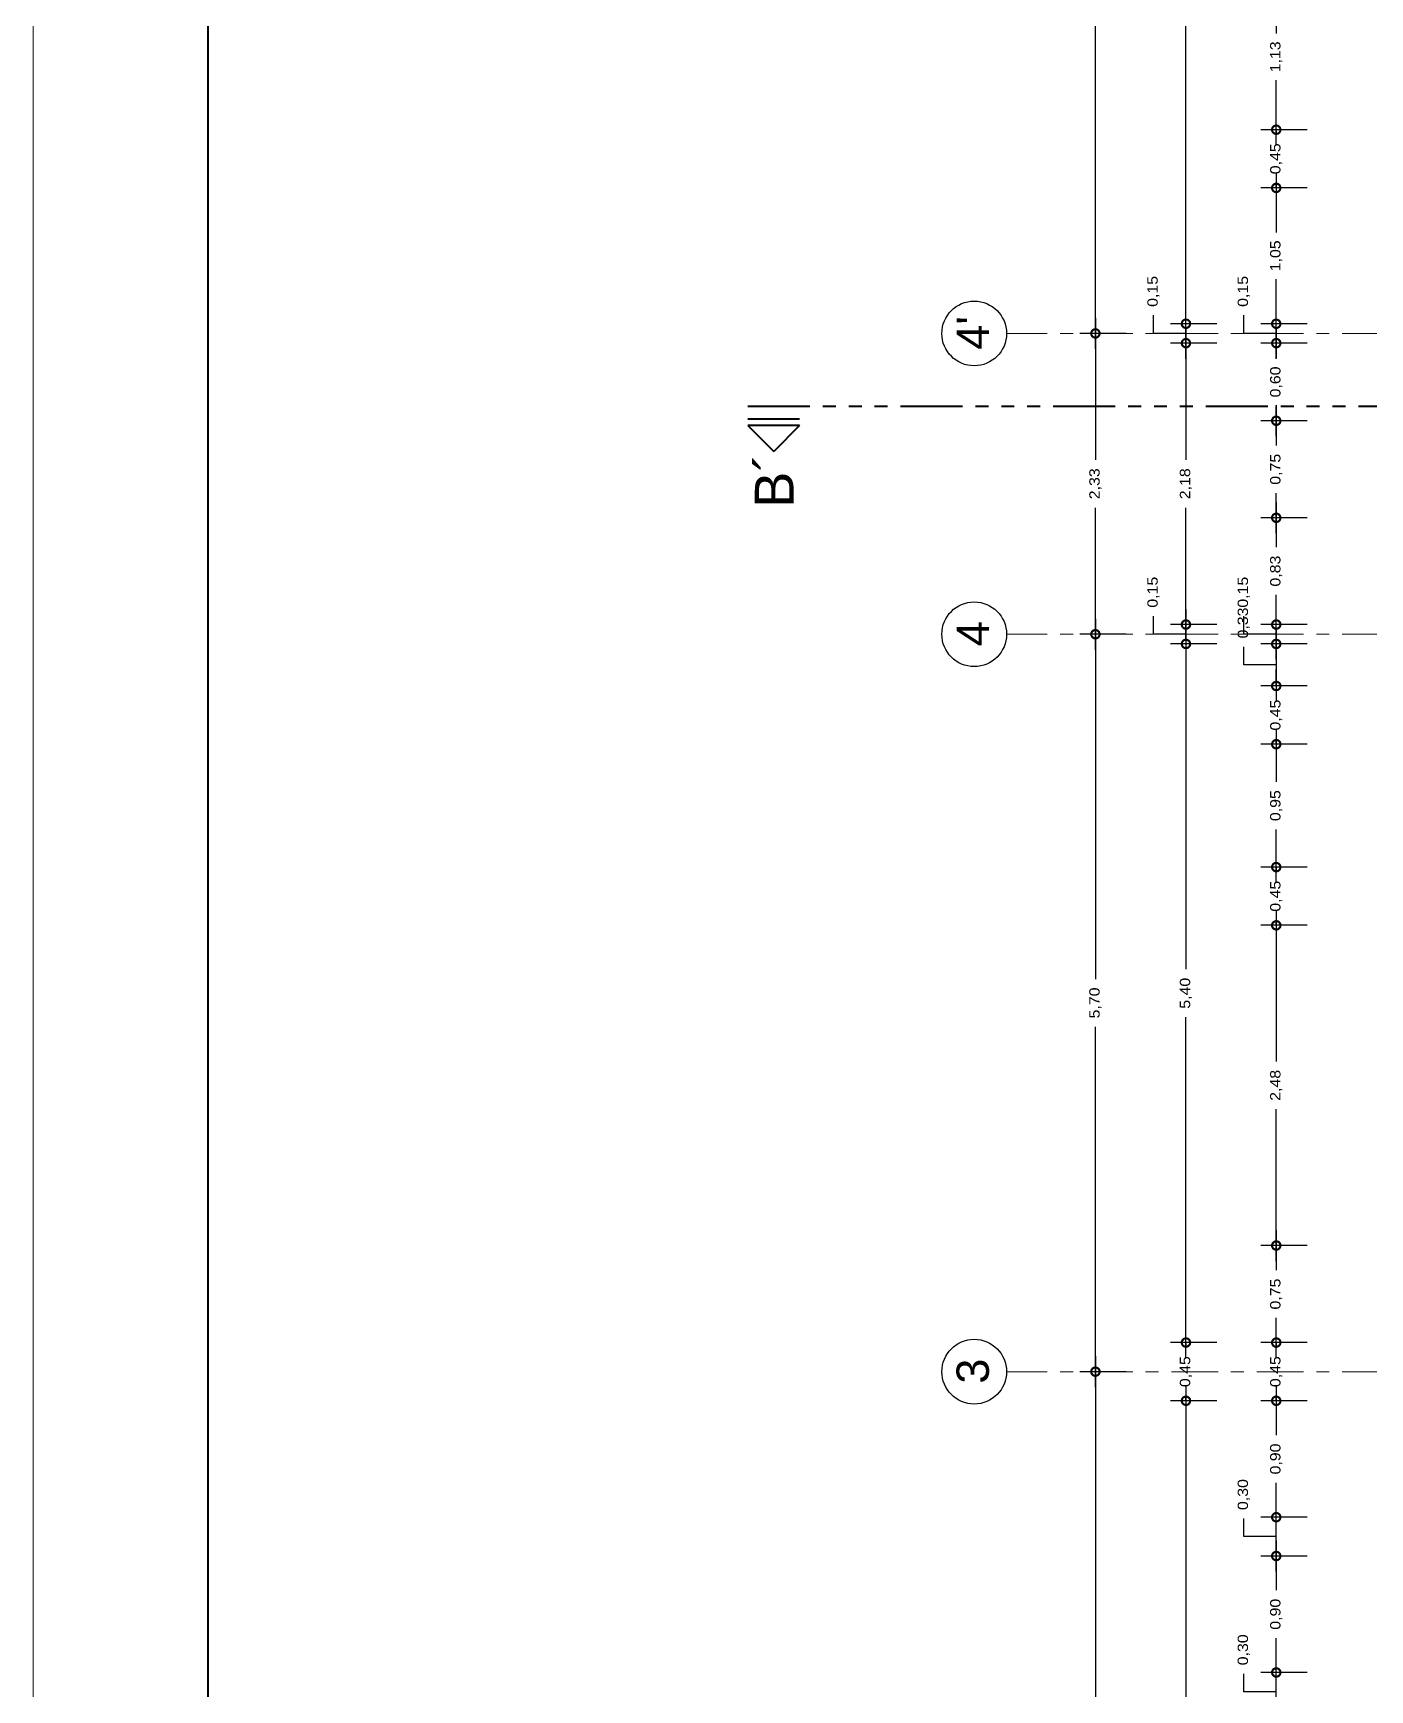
# Model space of a CAD drawing. Header units: millimetres. Extents: x -1459 to -1413, y -119 to 301.
# Drawn here: x -1459.03 to -1448.69, y -24.98 to -12.18 of the extents above; entities that cross this region are included whole.
import ezdxf

# ---------------------------------------------------------------- set-up
doc = ezdxf.new("R2010")
doc.units = ezdxf.units.MM
doc.linetypes.add('ACAD_ISO06W100', pattern=[36, 24, -3, 0, -3, 0, -3, 0, -3])
doc.linetypes.add('ACAD_ISO10W100', pattern=[18, 12, -3, 0, -3])
doc.layers.get('0').update_dxf_attribs({"lineweight": 0})
doc.layers.get('Defpoints').update_dxf_attribs({"lineweight": 5})
for name, color, linetype, lineweight in [('CORTE PLUMA 5', 5, 'Continuous', 40), ('COTAS', 190, 'Continuous', 9), ('EJES', 2, 'ACAD_ISO10W100', 13), ('ROTULO', 7, 'Continuous', 5)]:
    doc.layers.add(name, color=color, linetype=linetype, lineweight=lineweight)
doc.styles.add('ARIAL DERECHO', font='arial.ttf', dxfattribs={"width": 1.1})
doc.styles.add('arial normal', font='arial.ttf', dxfattribs={"height": 0.25})
doc.dimstyles.new('COTAS 50 OK', dxfattribs={"dimtxt": 0.08, "dimasz": 0.13, "dimexe": 0.12, "dimexo": 0.2, "dimgap": 0.07, "dimtad": 0, "dimtih": 1, "dimtoh": 1, "dimzin": 0, "dimtxsty": 'ARIAL DERECHO', "dimblk": 'DOTSMALL', "dimcen": 0.15, "dimdle": 0.12, "dimadec": 0, "dimazin": 0, "dimtfac": 1, "dimtmove": 1, "dimatfit": 3, "dimfxl": 1, "dimtzin": 0, "dimarcsym": 0})

# ---------------------------------------------------------------- blocks, each defined once
blk = doc.blocks.new('_DotSmall')
at = {"color": 0, "linetype": 'ByBlock', "const_width": 0.5}
blk.add_lwpolyline([(-0.0625, 0, 1), (0.0625, 0, 1)], format="xyb", close=True, dxfattribs=at)
blk = doc.blocks.new('*D205')
at = {"layer": 'COTAS', "color": 0, "lineweight": -2}
for p, q in [((-1449.418, -25.27), (-1449.418, -24.73)), ((-1449.669, -25), (-1449.669, -24.86)), ((-1449.178, -24.85), (-1449.538, -24.85)), ((-1449.418, -25), (-1449.669, -25)), ((-1449.178, -25.15), (-1449.538, -25.15))]:
    blk.add_line(p, q, dxfattribs=at)
at = {"layer": 'Defpoints', "color": 0}
for p in [(-1449.418, -24.85), (-1448.978, -24.85), (-1448.978, -25.15)]:
    blk.add_point(p, dxfattribs=at)
at = {"layer": 'COTAS', "color": 0, "lineweight": -2, "xscale": 0.13, "yscale": 0.13, "zscale": 0.13}
for p, rotation in [((-1449.418, -24.85), 90), ((-1449.418, -25.15), 270)]:
    blk.add_blockref('_DotSmall', p, dxfattribs=dict(at, rotation=rotation))
at = {"layer": 'COTAS', "color": 0, "insert": (-1449.669, -24.675), "char_height": 0.08, "attachment_point": 5, "rotation": 90, "style": 'ARIAL DERECHO'}
blk.add_mtext('0,30', dxfattribs=at)
blk = doc.blocks.new('*D204')
at = {"layer": 'COTAS', "color": 0, "lineweight": -2}
for p, q in [((-1449.418, -23.83), (-1449.418, -24.215)), ((-1449.178, -23.95), (-1449.538, -23.95)), ((-1449.418, -24.97), (-1449.418, -24.584)), ((-1449.178, -24.85), (-1449.538, -24.85))]:
    blk.add_line(p, q, dxfattribs=at)
at = {"layer": 'Defpoints', "color": 0}
for p in [(-1448.978, -23.95), (-1449.418, -24.85), (-1448.978, -24.85)]:
    blk.add_point(p, dxfattribs=at)
at = {"layer": 'COTAS', "color": 0, "lineweight": -2, "xscale": 0.13, "yscale": 0.13, "zscale": 0.13}
for p, rotation in [((-1449.418, -23.95), 90), ((-1449.418, -24.85), 270)]:
    blk.add_blockref('_DotSmall', p, dxfattribs=dict(at, rotation=rotation))
at = {"layer": 'COTAS', "color": 0, "insert": (-1449.418, -24.4), "char_height": 0.08, "attachment_point": 5, "rotation": 90, "style": 'ARIAL DERECHO'}
blk.add_mtext('0,90', dxfattribs=at)
blk = doc.blocks.new('*D207')
at = {"layer": 'COTAS', "color": 0, "lineweight": -2}
for p, q in [((-1449.418, -24.07), (-1449.418, -23.53)), ((-1449.669, -23.8), (-1449.669, -23.66)), ((-1449.178, -23.65), (-1449.538, -23.65)), ((-1449.418, -23.8), (-1449.669, -23.8)), ((-1449.178, -23.95), (-1449.538, -23.95))]:
    blk.add_line(p, q, dxfattribs=at)
at = {"layer": 'Defpoints', "color": 0}
for p in [(-1449.418, -23.65), (-1448.978, -23.65), (-1448.978, -23.95)]:
    blk.add_point(p, dxfattribs=at)
at = {"layer": 'COTAS', "color": 0, "lineweight": -2, "xscale": 0.13, "yscale": 0.13, "zscale": 0.13}
for p, rotation in [((-1449.418, -23.65), 90), ((-1449.418, -23.95), 270)]:
    blk.add_blockref('_DotSmall', p, dxfattribs=dict(at, rotation=rotation))
at = {"layer": 'COTAS', "color": 0, "insert": (-1449.669, -23.475), "char_height": 0.08, "attachment_point": 5, "rotation": 90, "style": 'ARIAL DERECHO'}
blk.add_mtext('0,30', dxfattribs=at)
blk = doc.blocks.new('*D206')
at = {"layer": 'COTAS', "color": 0, "lineweight": -2}
for p, q in [((-1449.418, -22.63), (-1449.418, -23.015)), ((-1449.178, -22.75), (-1449.538, -22.75)), ((-1449.418, -23.77), (-1449.418, -23.384)), ((-1449.178, -23.65), (-1449.538, -23.65))]:
    blk.add_line(p, q, dxfattribs=at)
at = {"layer": 'Defpoints', "color": 0}
for p in [(-1448.978, -22.75), (-1449.418, -23.65), (-1448.978, -23.65)]:
    blk.add_point(p, dxfattribs=at)
at = {"layer": 'COTAS', "color": 0, "lineweight": -2, "xscale": 0.13, "yscale": 0.13, "zscale": 0.13}
for p, rotation in [((-1449.418, -22.75), 90), ((-1449.418, -23.65), 270)]:
    blk.add_blockref('_DotSmall', p, dxfattribs=dict(at, rotation=rotation))
at = {"layer": 'COTAS', "color": 0, "insert": (-1449.418, -23.2), "char_height": 0.08, "attachment_point": 5, "rotation": 90, "style": 'ARIAL DERECHO'}
blk.add_mtext('0,90', dxfattribs=at)
blk = doc.blocks.new('*D208')
at = {"layer": 'COTAS', "color": 0, "lineweight": -2}
for p, q in [((-1449.418, -22.3), (-1449.418, -22.17)), ((-1449.178, -22.3), (-1449.538, -22.3)), ((-1449.418, -22.3), (-1449.418, -22.34)), ((-1449.178, -22.75), (-1449.538, -22.75)), ((-1449.418, -22.75), (-1449.418, -22.709)), ((-1449.418, -22.75), (-1449.418, -22.88))]:
    blk.add_line(p, q, dxfattribs=at)
at = {"layer": 'Defpoints', "color": 0}
for p in [(-1448.978, -22.3), (-1449.418, -22.75), (-1448.978, -22.75)]:
    blk.add_point(p, dxfattribs=at)
at = {"layer": 'COTAS', "color": 0, "lineweight": -2, "xscale": 0.13, "yscale": 0.13, "zscale": 0.13}
for p, rotation in [((-1449.418, -22.3), 270), ((-1449.418, -22.75), 90)]:
    blk.add_blockref('_DotSmall', p, dxfattribs=dict(at, rotation=rotation))
at = {"layer": 'COTAS', "color": 0, "insert": (-1449.418, -22.525), "char_height": 0.08, "attachment_point": 5, "rotation": 90, "style": 'ARIAL DERECHO'}
blk.add_mtext('0,45', dxfattribs=at)
blk = doc.blocks.new('*D209')
at = {"layer": 'COTAS', "color": 0, "lineweight": -2}
for p, q in [((-1449.418, -21.43), (-1449.418, -21.74)), ((-1449.178, -21.55), (-1449.538, -21.55)), ((-1449.418, -22.42), (-1449.418, -22.109)), ((-1449.178, -22.3), (-1449.538, -22.3))]:
    blk.add_line(p, q, dxfattribs=at)
at = {"layer": 'Defpoints', "color": 0}
for p in [(-1448.978, -21.55), (-1449.418, -22.3), (-1448.978, -22.3)]:
    blk.add_point(p, dxfattribs=at)
at = {"layer": 'COTAS', "color": 0, "lineweight": -2, "xscale": 0.13, "yscale": 0.13, "zscale": 0.13}
for p, rotation in [((-1449.418, -21.55), 90), ((-1449.418, -22.3), 270)]:
    blk.add_blockref('_DotSmall', p, dxfattribs=dict(at, rotation=rotation))
at = {"layer": 'COTAS', "color": 0, "insert": (-1449.418, -21.925), "char_height": 0.08, "attachment_point": 5, "rotation": 90, "style": 'ARIAL DERECHO'}
blk.add_mtext('0,75', dxfattribs=at)
blk = doc.blocks.new('*D210')
at = {"layer": 'COTAS', "color": 0, "lineweight": -2}
for p, q in [((-1449.178, -19.075), (-1449.538, -19.075)), ((-1449.418, -18.955), (-1449.418, -20.127)), ((-1449.418, -21.67), (-1449.418, -20.497)), ((-1449.178, -21.55), (-1449.538, -21.55))]:
    blk.add_line(p, q, dxfattribs=at)
at = {"layer": 'Defpoints', "color": 0}
for p in [(-1448.978, -19.075), (-1449.418, -21.55), (-1448.978, -21.55)]:
    blk.add_point(p, dxfattribs=at)
at = {"layer": 'COTAS', "color": 0, "lineweight": -2, "xscale": 0.13, "yscale": 0.13, "zscale": 0.13}
for p, rotation in [((-1449.418, -19.075), 90), ((-1449.418, -21.55), 270)]:
    blk.add_blockref('_DotSmall', p, dxfattribs=dict(at, rotation=rotation))
at = {"layer": 'COTAS', "color": 0, "insert": (-1449.418, -20.312), "char_height": 0.08, "attachment_point": 5, "rotation": 90, "style": 'ARIAL DERECHO'}
blk.add_mtext('2,48', dxfattribs=at)
blk = doc.blocks.new('*D211')
at = {"layer": 'COTAS', "color": 0, "lineweight": -2}
for p, q in [((-1449.418, -18.625), (-1449.418, -18.495)), ((-1449.178, -18.625), (-1449.538, -18.625)), ((-1449.418, -18.625), (-1449.418, -18.665)), ((-1449.178, -19.075), (-1449.538, -19.075)), ((-1449.418, -19.075), (-1449.418, -19.034)), ((-1449.418, -19.075), (-1449.418, -19.205))]:
    blk.add_line(p, q, dxfattribs=at)
at = {"layer": 'Defpoints', "color": 0}
for p in [(-1448.978, -18.625), (-1449.418, -19.075), (-1448.978, -19.075)]:
    blk.add_point(p, dxfattribs=at)
at = {"layer": 'COTAS', "color": 0, "lineweight": -2, "xscale": 0.13, "yscale": 0.13, "zscale": 0.13}
for p, rotation in [((-1449.418, -18.625), 270), ((-1449.418, -19.075), 90)]:
    blk.add_blockref('_DotSmall', p, dxfattribs=dict(at, rotation=rotation))
at = {"layer": 'COTAS', "color": 0, "insert": (-1449.418, -18.85), "char_height": 0.08, "attachment_point": 5, "rotation": 90, "style": 'ARIAL DERECHO'}
blk.add_mtext('0,45', dxfattribs=at)
blk = doc.blocks.new('*D212')
at = {"layer": 'COTAS', "color": 0, "lineweight": -2}
for p, q in [((-1450.116, -22.3), (-1450.116, -22.17)), ((-1449.878, -22.3), (-1450.236, -22.3)), ((-1450.116, -22.3), (-1450.116, -22.34)), ((-1449.878, -22.75), (-1450.236, -22.75)), ((-1450.116, -22.75), (-1450.116, -22.709)), ((-1450.116, -22.75), (-1450.116, -22.88))]:
    blk.add_line(p, q, dxfattribs=at)
at = {"layer": 'Defpoints', "color": 0}
for p in [(-1449.678, -22.3), (-1450.116, -22.75), (-1449.678, -22.75)]:
    blk.add_point(p, dxfattribs=at)
at = {"layer": 'COTAS', "color": 0, "lineweight": -2, "xscale": 0.13, "yscale": 0.13, "zscale": 0.13}
for p, rotation in [((-1450.116, -22.3), 270), ((-1450.116, -22.75), 90)]:
    blk.add_blockref('_DotSmall', p, dxfattribs=dict(at, rotation=rotation))
at = {"layer": 'COTAS', "color": 0, "insert": (-1450.116, -22.525), "char_height": 0.08, "attachment_point": 5, "rotation": 90, "style": 'ARIAL DERECHO'}
blk.add_mtext('0,45', dxfattribs=at)
blk = doc.blocks.new('*D214')
at = {"layer": 'COTAS', "color": 0, "lineweight": -2}
for p, q in [((-1450.116, -22.63), (-1450.116, -26.609)), ((-1449.878, -22.75), (-1450.236, -22.75)), ((-1450.116, -30.957), (-1450.116, -26.978)), ((-1449.878, -30.837), (-1450.236, -30.837))]:
    blk.add_line(p, q, dxfattribs=at)
at = {"layer": 'Defpoints', "color": 0}
for p in [(-1449.678, -22.75), (-1450.116, -30.837), (-1449.678, -30.837)]:
    blk.add_point(p, dxfattribs=at)
at = {"layer": 'COTAS', "color": 0, "lineweight": -2, "xscale": 0.13, "yscale": 0.13, "zscale": 0.13}
for p, rotation in [((-1450.116, -22.75), 90), ((-1450.116, -30.837), 270)]:
    blk.add_blockref('_DotSmall', p, dxfattribs=dict(at, rotation=rotation))
at = {"layer": 'COTAS', "color": 0, "insert": (-1450.116, -26.793), "char_height": 0.08, "attachment_point": 5, "rotation": 90, "style": 'ARIAL DERECHO'}
blk.add_mtext('8,09', dxfattribs=at)
blk = doc.blocks.new('*D241')
at = {"layer": 'COTAS', "color": 0, "lineweight": -2}
for p, q in [((-1449.418, -17.555), (-1449.418, -17.965)), ((-1449.178, -17.675), (-1449.538, -17.675)), ((-1449.418, -18.745), (-1449.418, -18.334)), ((-1449.178, -18.625), (-1449.538, -18.625))]:
    blk.add_line(p, q, dxfattribs=at)
at = {"layer": 'Defpoints', "color": 0}
for p in [(-1448.978, -17.675), (-1449.418, -18.625), (-1448.978, -18.625)]:
    blk.add_point(p, dxfattribs=at)
at = {"layer": 'COTAS', "color": 0, "lineweight": -2, "xscale": 0.13, "yscale": 0.13, "zscale": 0.13}
for p, rotation in [((-1449.418, -17.675), 90), ((-1449.418, -18.625), 270)]:
    blk.add_blockref('_DotSmall', p, dxfattribs=dict(at, rotation=rotation))
at = {"layer": 'COTAS', "color": 0, "insert": (-1449.418, -18.15), "char_height": 0.08, "attachment_point": 5, "rotation": 90, "style": 'ARIAL DERECHO'}
blk.add_mtext('0,95', dxfattribs=at)
blk = doc.blocks.new('*D242')
at = {"layer": 'COTAS', "color": 0, "lineweight": -2}
for p, q in [((-1449.418, -15.805), (-1449.418, -16.153)), ((-1449.178, -15.925), (-1449.538, -15.925)), ((-1449.418, -16.87), (-1449.418, -16.521)), ((-1449.178, -16.75), (-1449.538, -16.75))]:
    blk.add_line(p, q, dxfattribs=at)
at = {"layer": 'Defpoints', "color": 0}
for p in [(-1448.978, -15.925), (-1449.418, -16.75), (-1448.978, -16.75)]:
    blk.add_point(p, dxfattribs=at)
at = {"layer": 'COTAS', "color": 0, "lineweight": -2, "xscale": 0.13, "yscale": 0.13, "zscale": 0.13}
for p, rotation in [((-1449.418, -15.925), 90), ((-1449.418, -16.75), 270)]:
    blk.add_blockref('_DotSmall', p, dxfattribs=dict(at, rotation=rotation))
at = {"layer": 'COTAS', "color": 0, "insert": (-1449.418, -16.337), "char_height": 0.08, "attachment_point": 5, "rotation": 90, "style": 'ARIAL DERECHO'}
blk.add_mtext('0,83', dxfattribs=at)
blk = doc.blocks.new('*D243')
at = {"layer": 'COTAS', "color": 0, "lineweight": -2}
for p, q in [((-1449.418, -17.02), (-1449.418, -16.63)), ((-1449.669, -16.825), (-1449.669, -16.685)), ((-1449.178, -16.75), (-1449.538, -16.75)), ((-1449.418, -16.825), (-1449.669, -16.825)), ((-1449.178, -16.9), (-1449.538, -16.9))]:
    blk.add_line(p, q, dxfattribs=at)
at = {"layer": 'Defpoints', "color": 0}
for p in [(-1449.418, -16.75), (-1448.978, -16.75), (-1448.978, -16.9)]:
    blk.add_point(p, dxfattribs=at)
at = {"layer": 'COTAS', "color": 0, "lineweight": -2, "xscale": 0.13, "yscale": 0.13, "zscale": 0.13}
for p, rotation in [((-1449.418, -16.75), 90), ((-1449.418, -16.9), 270)]:
    blk.add_blockref('_DotSmall', p, dxfattribs=dict(at, rotation=rotation))
at = {"layer": 'COTAS', "color": 0, "insert": (-1449.669, -16.5), "char_height": 0.08, "attachment_point": 5, "rotation": 90, "style": 'ARIAL DERECHO'}
blk.add_mtext('0,15', dxfattribs=at)
blk = doc.blocks.new('*D244')
at = {"layer": 'COTAS', "color": 0, "lineweight": -2}
for p, q in [((-1449.418, -17.225), (-1449.418, -17.095)), ((-1449.178, -17.225), (-1449.538, -17.225)), ((-1449.418, -17.225), (-1449.418, -17.265)), ((-1449.418, -17.675), (-1449.418, -17.634)), ((-1449.178, -17.675), (-1449.538, -17.675)), ((-1449.418, -17.675), (-1449.418, -17.805))]:
    blk.add_line(p, q, dxfattribs=at)
at = {"layer": 'Defpoints', "color": 0}
for p in [(-1448.978, -17.225), (-1449.418, -17.675), (-1448.978, -17.675)]:
    blk.add_point(p, dxfattribs=at)
at = {"layer": 'COTAS', "color": 0, "lineweight": -2, "xscale": 0.13, "yscale": 0.13, "zscale": 0.13}
for p, rotation in [((-1449.418, -17.225), 270), ((-1449.418, -17.675), 90)]:
    blk.add_blockref('_DotSmall', p, dxfattribs=dict(at, rotation=rotation))
at = {"layer": 'COTAS', "color": 0, "insert": (-1449.418, -17.45), "char_height": 0.08, "attachment_point": 5, "rotation": 90, "style": 'ARIAL DERECHO'}
blk.add_mtext('0,45', dxfattribs=at)
blk = doc.blocks.new('*D245')
at = {"layer": 'COTAS', "color": 0, "lineweight": -2}
for p, q in [((-1449.178, -16.9), (-1449.538, -16.9)), ((-1449.418, -16.78), (-1449.418, -17.345)), ((-1449.669, -17.062), (-1449.669, -16.922)), ((-1449.418, -17.062), (-1449.669, -17.062)), ((-1449.178, -17.225), (-1449.538, -17.225))]:
    blk.add_line(p, q, dxfattribs=at)
at = {"layer": 'Defpoints', "color": 0}
for p in [(-1448.978, -16.9), (-1449.418, -17.225), (-1448.978, -17.225)]:
    blk.add_point(p, dxfattribs=at)
at = {"layer": 'COTAS', "color": 0, "lineweight": -2, "xscale": 0.13, "yscale": 0.13, "zscale": 0.13}
for p, rotation in [((-1449.418, -16.9), 90), ((-1449.418, -17.225), 270)]:
    blk.add_blockref('_DotSmall', p, dxfattribs=dict(at, rotation=rotation))
at = {"layer": 'COTAS', "color": 0, "insert": (-1449.669, -16.738), "char_height": 0.08, "attachment_point": 5, "rotation": 90, "style": 'ARIAL DERECHO'}
blk.add_mtext('0,33', dxfattribs=at)
blk = doc.blocks.new('*D246')
at = {"layer": 'COTAS', "color": 0, "lineweight": -2}
for p, q in [((-1449.418, -15.055), (-1449.418, -15.365)), ((-1449.178, -15.175), (-1449.538, -15.175)), ((-1449.418, -16.045), (-1449.418, -15.734)), ((-1449.178, -15.925), (-1449.538, -15.925))]:
    blk.add_line(p, q, dxfattribs=at)
at = {"layer": 'Defpoints', "color": 0}
for p in [(-1448.978, -15.175), (-1449.418, -15.925), (-1448.978, -15.925)]:
    blk.add_point(p, dxfattribs=at)
at = {"layer": 'COTAS', "color": 0, "lineweight": -2, "xscale": 0.13, "yscale": 0.13, "zscale": 0.13}
for p, rotation in [((-1449.418, -15.175), 90), ((-1449.418, -15.925), 270)]:
    blk.add_blockref('_DotSmall', p, dxfattribs=dict(at, rotation=rotation))
at = {"layer": 'COTAS', "color": 0, "insert": (-1449.418, -15.55), "char_height": 0.08, "attachment_point": 5, "rotation": 90, "style": 'ARIAL DERECHO'}
blk.add_mtext('0,75', dxfattribs=at)
blk = doc.blocks.new('*D247')
at = {"layer": 'COTAS', "color": 0, "lineweight": -2}
for p, q in [((-1450.116, -16.63), (-1450.116, -17.02)), ((-1450.367, -16.825), (-1450.367, -16.685)), ((-1449.878, -16.75), (-1450.236, -16.75)), ((-1450.116, -16.825), (-1450.367, -16.825)), ((-1449.878, -16.9), (-1450.236, -16.9))]:
    blk.add_line(p, q, dxfattribs=at)
at = {"layer": 'Defpoints', "color": 0}
for p in [(-1449.678, -16.75), (-1450.116, -16.9), (-1449.678, -16.9)]:
    blk.add_point(p, dxfattribs=at)
at = {"layer": 'COTAS', "color": 0, "lineweight": -2, "xscale": 0.13, "yscale": 0.13, "zscale": 0.13}
for p, rotation in [((-1450.116, -16.75), 90), ((-1450.116, -16.9), 270)]:
    blk.add_blockref('_DotSmall', p, dxfattribs=dict(at, rotation=rotation))
at = {"layer": 'COTAS', "color": 0, "insert": (-1450.367, -16.5), "char_height": 0.08, "attachment_point": 5, "rotation": 90, "style": 'ARIAL DERECHO'}
blk.add_mtext('0,15', dxfattribs=at)
blk = doc.blocks.new('*D248')
at = {"layer": 'COTAS', "color": 0, "lineweight": -2}
for p, q in [((-1449.878, -16.9), (-1450.236, -16.9)), ((-1450.116, -16.78), (-1450.116, -19.415)), ((-1450.116, -22.42), (-1450.116, -19.784)), ((-1449.878, -22.3), (-1450.236, -22.3))]:
    blk.add_line(p, q, dxfattribs=at)
at = {"layer": 'Defpoints', "color": 0}
for p in [(-1449.678, -16.9), (-1450.116, -22.3), (-1449.678, -22.3)]:
    blk.add_point(p, dxfattribs=at)
at = {"layer": 'COTAS', "color": 0, "lineweight": -2, "xscale": 0.13, "yscale": 0.13, "zscale": 0.13}
for p, rotation in [((-1450.116, -16.9), 90), ((-1450.116, -22.3), 270)]:
    blk.add_blockref('_DotSmall', p, dxfattribs=dict(at, rotation=rotation))
at = {"layer": 'COTAS', "color": 0, "insert": (-1450.116, -19.6), "char_height": 0.08, "attachment_point": 5, "rotation": 90, "style": 'ARIAL DERECHO'}
blk.add_mtext('5,40', dxfattribs=at)
blk = doc.blocks.new('*D249')
at = {"layer": 'COTAS', "color": 0, "lineweight": -2}
for p, q in [((-1449.418, -12.925), (-1449.418, -12.795)), ((-1449.178, -12.925), (-1449.538, -12.925)), ((-1449.418, -12.925), (-1449.418, -12.965)), ((-1449.178, -13.375), (-1449.538, -13.375)), ((-1449.418, -13.375), (-1449.418, -13.334)), ((-1449.418, -13.375), (-1449.418, -13.505))]:
    blk.add_line(p, q, dxfattribs=at)
at = {"layer": 'Defpoints', "color": 0}
for p in [(-1448.978, -12.925), (-1449.418, -13.375), (-1448.978, -13.375)]:
    blk.add_point(p, dxfattribs=at)
at = {"layer": 'COTAS', "color": 0, "lineweight": -2, "xscale": 0.13, "yscale": 0.13, "zscale": 0.13}
for p, rotation in [((-1449.418, -12.925), 270), ((-1449.418, -13.375), 90)]:
    blk.add_blockref('_DotSmall', p, dxfattribs=dict(at, rotation=rotation))
at = {"layer": 'COTAS', "color": 0, "insert": (-1449.418, -13.15), "char_height": 0.08, "attachment_point": 5, "rotation": 90, "style": 'ARIAL DERECHO'}
blk.add_mtext('0,45', dxfattribs=at)
blk = doc.blocks.new('*D250')
at = {"layer": 'COTAS', "color": 0, "lineweight": -2}
for p, q in [((-1449.418, -11.68), (-1449.418, -12.182)), ((-1449.178, -11.8), (-1449.538, -11.8)), ((-1449.418, -13.045), (-1449.418, -12.542)), ((-1449.178, -12.925), (-1449.538, -12.925))]:
    blk.add_line(p, q, dxfattribs=at)
at = {"layer": 'Defpoints', "color": 0}
for p in [(-1448.978, -11.8), (-1449.418, -12.925), (-1448.978, -12.925)]:
    blk.add_point(p, dxfattribs=at)
at = {"layer": 'COTAS', "color": 0, "lineweight": -2, "xscale": 0.13, "yscale": 0.13, "zscale": 0.13}
for p, rotation in [((-1449.418, -11.8), 90), ((-1449.418, -12.925), 270)]:
    blk.add_blockref('_DotSmall', p, dxfattribs=dict(at, rotation=rotation))
at = {"layer": 'COTAS', "color": 0, "insert": (-1449.418, -12.362), "char_height": 0.08, "attachment_point": 5, "rotation": 90, "style": 'ARIAL DERECHO'}
blk.add_mtext('1,13', dxfattribs=at)
blk = doc.blocks.new('*D251')
at = {"layer": 'COTAS', "color": 0, "lineweight": -2}
for p, q in [((-1449.418, -13.255), (-1449.418, -13.719)), ((-1449.178, -13.375), (-1449.538, -13.375)), ((-1449.418, -14.545), (-1449.418, -14.08)), ((-1449.178, -14.425), (-1449.538, -14.425))]:
    blk.add_line(p, q, dxfattribs=at)
at = {"layer": 'Defpoints', "color": 0}
for p in [(-1449.418, -13.375), (-1448.978, -13.375), (-1448.978, -14.425)]:
    blk.add_point(p, dxfattribs=at)
at = {"layer": 'COTAS', "color": 0, "lineweight": -2, "xscale": 0.13, "yscale": 0.13, "zscale": 0.13}
for p, rotation in [((-1449.418, -13.375), 90), ((-1449.418, -14.425), 270)]:
    blk.add_blockref('_DotSmall', p, dxfattribs=dict(at, rotation=rotation))
at = {"layer": 'COTAS', "color": 0, "insert": (-1449.418, -13.9), "char_height": 0.08, "attachment_point": 5, "rotation": 90, "style": 'ARIAL DERECHO'}
blk.add_mtext('1,05', dxfattribs=at)
blk = doc.blocks.new('*D252')
at = {"layer": 'COTAS', "color": 0, "lineweight": -2}
for p, q in [((-1449.418, -14.695), (-1449.418, -14.305)), ((-1449.669, -14.5), (-1449.669, -14.36)), ((-1449.178, -14.425), (-1449.538, -14.425)), ((-1449.418, -14.5), (-1449.669, -14.5)), ((-1449.178, -14.575), (-1449.538, -14.575))]:
    blk.add_line(p, q, dxfattribs=at)
at = {"layer": 'Defpoints', "color": 0}
for p in [(-1449.418, -14.425), (-1448.978, -14.425), (-1448.978, -14.575)]:
    blk.add_point(p, dxfattribs=at)
at = {"layer": 'COTAS', "color": 0, "lineweight": -2, "xscale": 0.13, "yscale": 0.13, "zscale": 0.13}
for p, rotation in [((-1449.418, -14.425), 90), ((-1449.418, -14.575), 270)]:
    blk.add_blockref('_DotSmall', p, dxfattribs=dict(at, rotation=rotation))
at = {"layer": 'COTAS', "color": 0, "insert": (-1449.669, -14.175), "char_height": 0.08, "attachment_point": 5, "rotation": 90, "style": 'ARIAL DERECHO'}
blk.add_mtext('0,15', dxfattribs=at)
blk = doc.blocks.new('*D253')
at = {"layer": 'COTAS', "color": 0, "lineweight": -2}
for p, q in [((-1449.418, -14.455), (-1449.418, -14.69)), ((-1449.178, -14.575), (-1449.538, -14.575)), ((-1449.418, -15.295), (-1449.418, -15.059)), ((-1449.178, -15.175), (-1449.538, -15.175))]:
    blk.add_line(p, q, dxfattribs=at)
at = {"layer": 'Defpoints', "color": 0}
for p in [(-1448.978, -14.575), (-1449.418, -15.175), (-1448.978, -15.175)]:
    blk.add_point(p, dxfattribs=at)
at = {"layer": 'COTAS', "color": 0, "lineweight": -2, "xscale": 0.13, "yscale": 0.13, "zscale": 0.13}
for p, rotation in [((-1449.418, -14.575), 90), ((-1449.418, -15.175), 270)]:
    blk.add_blockref('_DotSmall', p, dxfattribs=dict(at, rotation=rotation))
at = {"layer": 'COTAS', "color": 0, "insert": (-1449.418, -14.875), "char_height": 0.08, "attachment_point": 5, "rotation": 90, "style": 'ARIAL DERECHO'}
blk.add_mtext('0,60', dxfattribs=at)
blk = doc.blocks.new('*D277')
at = {"layer": 'COTAS', "color": 0, "lineweight": -2}
for p, q in [((-1450.116, -14.695), (-1450.116, -14.305)), ((-1450.367, -14.5), (-1450.367, -14.36)), ((-1449.878, -14.425), (-1450.236, -14.425)), ((-1450.116, -14.5), (-1450.367, -14.5)), ((-1449.878, -14.575), (-1450.236, -14.575))]:
    blk.add_line(p, q, dxfattribs=at)
at = {"layer": 'Defpoints', "color": 0}
for p in [(-1450.116, -14.425), (-1449.678, -14.425), (-1449.678, -14.575)]:
    blk.add_point(p, dxfattribs=at)
at = {"layer": 'COTAS', "color": 0, "lineweight": -2, "xscale": 0.13, "yscale": 0.13, "zscale": 0.13}
for p, rotation in [((-1450.116, -14.425), 90), ((-1450.116, -14.575), 270)]:
    blk.add_blockref('_DotSmall', p, dxfattribs=dict(at, rotation=rotation))
at = {"layer": 'COTAS', "color": 0, "insert": (-1450.367, -14.175), "char_height": 0.08, "attachment_point": 5, "rotation": 90, "style": 'ARIAL DERECHO'}
blk.add_mtext('0,15', dxfattribs=at)
blk = doc.blocks.new('*D278')
at = {"layer": 'COTAS', "color": 0, "lineweight": -2}
for p, q in [((-1450.116, -8.53), (-1450.116, -11.353)), ((-1449.878, -8.65), (-1450.236, -8.65)), ((-1450.116, -14.545), (-1450.116, -11.721)), ((-1449.878, -14.425), (-1450.236, -14.425))]:
    blk.add_line(p, q, dxfattribs=at)
at = {"layer": 'Defpoints', "color": 0}
for p in [(-1449.678, -8.65), (-1450.116, -14.425), (-1449.678, -14.425)]:
    blk.add_point(p, dxfattribs=at)
at = {"layer": 'COTAS', "color": 0, "lineweight": -2, "xscale": 0.13, "yscale": 0.13, "zscale": 0.13}
for p, rotation in [((-1450.116, -8.65), 90), ((-1450.116, -14.425), 270)]:
    blk.add_blockref('_DotSmall', p, dxfattribs=dict(at, rotation=rotation))
at = {"layer": 'COTAS', "color": 0, "insert": (-1450.116, -11.537), "char_height": 0.08, "attachment_point": 5, "rotation": 90, "style": 'ARIAL DERECHO'}
blk.add_mtext('5,78', dxfattribs=at)
blk = doc.blocks.new('*D279')
at = {"layer": 'COTAS', "color": 0, "lineweight": -2}
for p, q in [((-1450.116, -14.455), (-1450.116, -15.477)), ((-1449.878, -14.575), (-1450.236, -14.575)), ((-1450.116, -16.87), (-1450.116, -15.847)), ((-1449.878, -16.75), (-1450.236, -16.75))]:
    blk.add_line(p, q, dxfattribs=at)
at = {"layer": 'Defpoints', "color": 0}
for p in [(-1449.678, -14.575), (-1450.116, -16.75), (-1449.678, -16.75)]:
    blk.add_point(p, dxfattribs=at)
at = {"layer": 'COTAS', "color": 0, "lineweight": -2, "xscale": 0.13, "yscale": 0.13, "zscale": 0.13}
for p, rotation in [((-1450.116, -14.575), 90), ((-1450.116, -16.75), 270)]:
    blk.add_blockref('_DotSmall', p, dxfattribs=dict(at, rotation=rotation))
at = {"layer": 'COTAS', "color": 0, "insert": (-1450.116, -15.662), "char_height": 0.08, "attachment_point": 5, "rotation": 90, "style": 'ARIAL DERECHO'}
blk.add_mtext('2,18', dxfattribs=at)
blk = doc.blocks.new('*D345')
at = {"layer": 'COTAS', "color": 0, "lineweight": -2}
for p, q in [((-1450.816, -22.405), (-1450.816, -26.653)), ((-1450.578, -22.525), (-1450.936, -22.525)), ((-1450.816, -31.27), (-1450.816, -27.021)), ((-1450.578, -31.15), (-1450.936, -31.15))]:
    blk.add_line(p, q, dxfattribs=at)
at = {"layer": 'Defpoints', "color": 0}
for p in [(-1450.816, -22.525), (-1450.378, -22.525), (-1450.378, -31.15)]:
    blk.add_point(p, dxfattribs=at)
at = {"layer": 'COTAS', "color": 0, "lineweight": -2, "xscale": 0.13, "yscale": 0.13, "zscale": 0.13}
for p, rotation in [((-1450.816, -22.525), 90), ((-1450.816, -31.15), 270)]:
    blk.add_blockref('_DotSmall', p, dxfattribs=dict(at, rotation=rotation))
at = {"layer": 'COTAS', "color": 0, "insert": (-1450.816, -26.837), "char_height": 0.08, "attachment_point": 5, "rotation": 90, "style": 'ARIAL DERECHO'}
blk.add_mtext('8,63', dxfattribs=at)
blk = doc.blocks.new('*D346')
at = {"layer": 'COTAS', "color": 0, "lineweight": -2}
for p, q in [((-1450.816, -16.705), (-1450.816, -19.49)), ((-1450.578, -16.825), (-1450.936, -16.825)), ((-1450.816, -22.645), (-1450.816, -19.859)), ((-1450.578, -22.525), (-1450.936, -22.525))]:
    blk.add_line(p, q, dxfattribs=at)
at = {"layer": 'Defpoints', "color": 0}
for p in [(-1450.378, -16.825), (-1450.816, -22.525), (-1450.378, -22.525)]:
    blk.add_point(p, dxfattribs=at)
at = {"layer": 'COTAS', "color": 0, "lineweight": -2, "xscale": 0.13, "yscale": 0.13, "zscale": 0.13}
for p, rotation in [((-1450.816, -16.825), 90), ((-1450.816, -22.525), 270)]:
    blk.add_blockref('_DotSmall', p, dxfattribs=dict(at, rotation=rotation))
at = {"layer": 'COTAS', "color": 0, "insert": (-1450.816, -19.675), "char_height": 0.08, "attachment_point": 5, "rotation": 90, "style": 'ARIAL DERECHO'}
blk.add_mtext('5,70', dxfattribs=at)
blk = doc.blocks.new('*D347')
at = {"layer": 'COTAS', "color": 0, "lineweight": -2}
for p, q in [((-1450.816, -14.38), (-1450.816, -15.477)), ((-1450.578, -14.5), (-1450.936, -14.5)), ((-1450.816, -16.945), (-1450.816, -15.847)), ((-1450.578, -16.825), (-1450.936, -16.825))]:
    blk.add_line(p, q, dxfattribs=at)
at = {"layer": 'Defpoints', "color": 0}
for p in [(-1450.378, -14.5), (-1450.816, -16.825), (-1450.378, -16.825)]:
    blk.add_point(p, dxfattribs=at)
at = {"layer": 'COTAS', "color": 0, "lineweight": -2, "xscale": 0.13, "yscale": 0.13, "zscale": 0.13}
for p, rotation in [((-1450.816, -14.5), 90), ((-1450.816, -16.825), 270)]:
    blk.add_blockref('_DotSmall', p, dxfattribs=dict(at, rotation=rotation))
at = {"layer": 'COTAS', "color": 0, "insert": (-1450.816, -15.662), "char_height": 0.08, "attachment_point": 5, "rotation": 90, "style": 'ARIAL DERECHO'}
blk.add_mtext('2,33', dxfattribs=at)
blk = doc.blocks.new('*D348')
at = {"layer": 'COTAS', "color": 0, "lineweight": -2}
for p, q in [((-1450.816, -8.305), (-1450.816, -11.277)), ((-1450.578, -8.425), (-1450.936, -8.425)), ((-1450.816, -14.62), (-1450.816, -11.647)), ((-1450.578, -14.5), (-1450.936, -14.5))]:
    blk.add_line(p, q, dxfattribs=at)
at = {"layer": 'Defpoints', "color": 0}
for p in [(-1450.378, -8.425), (-1450.816, -14.5), (-1450.378, -14.5)]:
    blk.add_point(p, dxfattribs=at)
at = {"layer": 'COTAS', "color": 0, "lineweight": -2, "xscale": 0.13, "yscale": 0.13, "zscale": 0.13}
for p, rotation in [((-1450.816, -8.425), 90), ((-1450.816, -14.5), 270)]:
    blk.add_blockref('_DotSmall', p, dxfattribs=dict(at, rotation=rotation))
at = {"layer": 'COTAS', "color": 0, "insert": (-1450.816, -11.462), "char_height": 0.08, "attachment_point": 5, "rotation": 90, "style": 'ARIAL DERECHO'}
blk.add_mtext('6,07', dxfattribs=at)

msp = doc.modelspace()

# ---------------------------------------------------------------- linework, layer by layer
at = {"layer": 'CORTE PLUMA 5', "linetype": 'ACAD_ISO06W100', "lineweight": 40, "ltscale": 0.02}
for p, q in [((-1453.503, -15.062), (-1425.428, -15.062)), ((-1453.503, -15.212), (-1453.303, -15.412)), ((-1453.103, -15.212), (-1453.303, -15.412))]:
    msp.add_line(p, q, dxfattribs=at)
for points in [[(-1453.103, -15.162), (-1453.503, -15.162)], [(-1453.103, -15.212), (-1453.503, -15.212)]]:
    msp.add_lwpolyline(points, dxfattribs=at)
at = {"layer": 'EJES', "ltscale": 0.03}
for p, q in [((-1427.428, -14.5), (-1451.503, -14.5)), ((-1427.428, -16.825), (-1451.503, -16.825)), ((-1427.428, -22.525), (-1451.503, -22.525))]:
    msp.add_line(p, q, dxfattribs=at)
at = {"layer": 'EJES', "lineweight": 30}
for centre in [(-1451.753, -14.5), (-1451.753, -16.825), (-1451.753, -22.525)]:
    msp.add_circle(centre, 0.25, dxfattribs=at)
at = {"layer": 'ROTULO'}
msp.add_lwpolyline([(-1413.278, -47.786), (-1413.278, 16.714), (-1459.028, 16.714), (-1459.028, -47.786)], close=True, dxfattribs=at)
at = {"layer": 'ROTULO', "lineweight": 40}
msp.add_lwpolyline([(-1414.628, -46.436), (-1414.628, 15.364), (-1457.678, 15.364), (-1457.678, -46.436)], close=True, dxfattribs=at)

# ---------------------------------------------------------------- texts
at = {"layer": 'CORTE PLUMA 5', "linetype": 'ACAD_ISO06W100', "lineweight": 40, "ltscale": 0.02, "insert": (-1453.299, -15.638), "char_height": 0.3, "width": 0.309, "attachment_point": 5, "rotation": 90, "style": 'arial normal'}
msp.add_mtext('B´', dxfattribs=at)
at = {"layer": 'EJES', "linetype": 'Continuous', "char_height": 0.25, "width": 0.309, "attachment_point": 5, "rotation": 90, "style": 'arial normal'}
for s, insert in [("4'", (-1451.763, -14.496)), ('4', (-1451.763, -16.821)), ('3', (-1451.763, -22.521))]:
    msp.add_mtext(s, dxfattribs=dict(at, insert=insert))

# ---------------------------------------------------------------- dimensions: what is measured, and where the dimension line sits
at = {"layer": 'COTAS'}
for base, p1, p2, picture, middle in [((-1450.81634, -14.4995), (-1450.37804, -8.42452), (-1450.37804, -14.4995), '*D348', (-1450.81634, -11.46201)), ((-1450.115920597, -14.424520554), (-1449.678038982, -8.649520554), (-1449.678038982, -14.424520554), '*D278', (-1450.115920597, -11.537020554)), ((-1449.417537977, -12.924520554), (-1448.978038982, -11.799520554), (-1448.978038982, -12.924520554), '*D250', (-1449.417537977, -12.362020554)), ((-1449.418, -13.375), (-1448.978, -12.925), (-1448.978, -13.375), '*D249', (-1449.418, -13.15)), ((-1449.418, -13.375), (-1448.978, -14.425), (-1448.978, -13.375), '*D251', (-1449.418, -13.9)), ((-1450.116, -14.425), (-1449.678, -14.575), (-1449.678, -14.425), '*D277', (-1450.367, -14.29)), ((-1449.418, -14.425), (-1448.978, -14.575), (-1448.978, -14.425), '*D252', (-1449.669, -14.29)), ((-1450.81634, -16.82452), (-1450.37804, -14.4995), (-1450.37804, -16.82452), '*D347', (-1450.81634, -15.66201)), ((-1450.115920597, -16.749520554), (-1449.678038982, -14.574520554), (-1449.678038982, -16.749520554), '*D279', (-1450.115920597, -15.662020554)), ((-1449.418, -15.175), (-1448.978, -14.575), (-1448.978, -15.175), '*D253', (-1449.418, -14.875)), ((-1449.418, -15.925), (-1448.978, -15.175), (-1448.978, -15.925), '*D246', (-1449.418, -15.55)), ((-1449.417537977, -16.749520554), (-1448.978038982, -15.924520554), (-1448.978038982, -16.749520554), '*D242', (-1449.417537977, -16.337020554)), ((-1450.116, -16.9), (-1449.678, -16.75), (-1449.678, -16.9), '*D247', (-1450.367, -16.615)), ((-1449.418, -16.75), (-1448.978, -16.9), (-1448.978, -16.75), '*D243', (-1449.669, -16.615)), ((-1449.417537977, -17.224520554), (-1448.978038982, -16.899520554), (-1448.978038982, -17.224520554), '*D245', (-1449.668690774, -16.852020554)), ((-1450.816, -22.525), (-1450.378, -16.825), (-1450.378, -22.525), '*D346', (-1450.816, -19.675)), ((-1450.116, -22.3), (-1449.678, -16.9), (-1449.678, -22.3), '*D248', (-1450.116, -19.6)), ((-1449.418, -17.675), (-1448.978, -17.225), (-1448.978, -17.675), '*D244', (-1449.418, -17.45)), ((-1449.418, -18.625), (-1448.978, -17.675), (-1448.978, -18.625), '*D241', (-1449.418, -18.15)), ((-1449.418, -19.075), (-1448.978, -18.625), (-1448.978, -19.075), '*D211', (-1449.418, -18.85)), ((-1449.417537977, -21.549520554), (-1448.978038982, -19.074520554), (-1448.978038982, -21.549520554), '*D210', (-1449.417537977, -20.312020554)), ((-1449.418, -22.3), (-1448.978, -21.55), (-1448.978, -22.3), '*D209', (-1449.418, -21.925)), ((-1450.116, -22.75), (-1449.678, -22.3), (-1449.678, -22.75), '*D212', (-1450.116, -22.525)), ((-1449.418, -22.75), (-1448.978, -22.3), (-1448.978, -22.75), '*D208', (-1449.418, -22.525)), ((-1450.816342051, -22.524520554), (-1450.378038982, -31.149520554), (-1450.378038982, -22.524520554), '*D345', (-1450.816342051, -26.837020554)), ((-1450.116, -30.837), (-1449.678, -22.75), (-1449.678, -30.837), '*D214', (-1450.116, -26.793)), ((-1449.418, -23.65), (-1448.978, -22.75), (-1448.978, -23.65), '*D206', (-1449.418, -23.2)), ((-1449.418, -23.65), (-1448.978, -23.95), (-1448.978, -23.65), '*D207', (-1449.669, -23.59)), ((-1449.418, -24.85), (-1448.978, -23.95), (-1448.978, -24.85), '*D204', (-1449.418, -24.4)), ((-1449.418, -24.85), (-1448.978, -25.15), (-1448.978, -24.85), '*D205', (-1449.669, -24.79))]:
    dim = msp.add_linear_dim(base=base, p1=p1, p2=p2, angle=90, dimstyle='COTAS 50 OK', dxfattribs=at)
    dim.commit()
    dim.dimension.update_dxf_attribs({"geometry": picture, "text_midpoint": middle})

doc.saveas('drawing.dxf')
